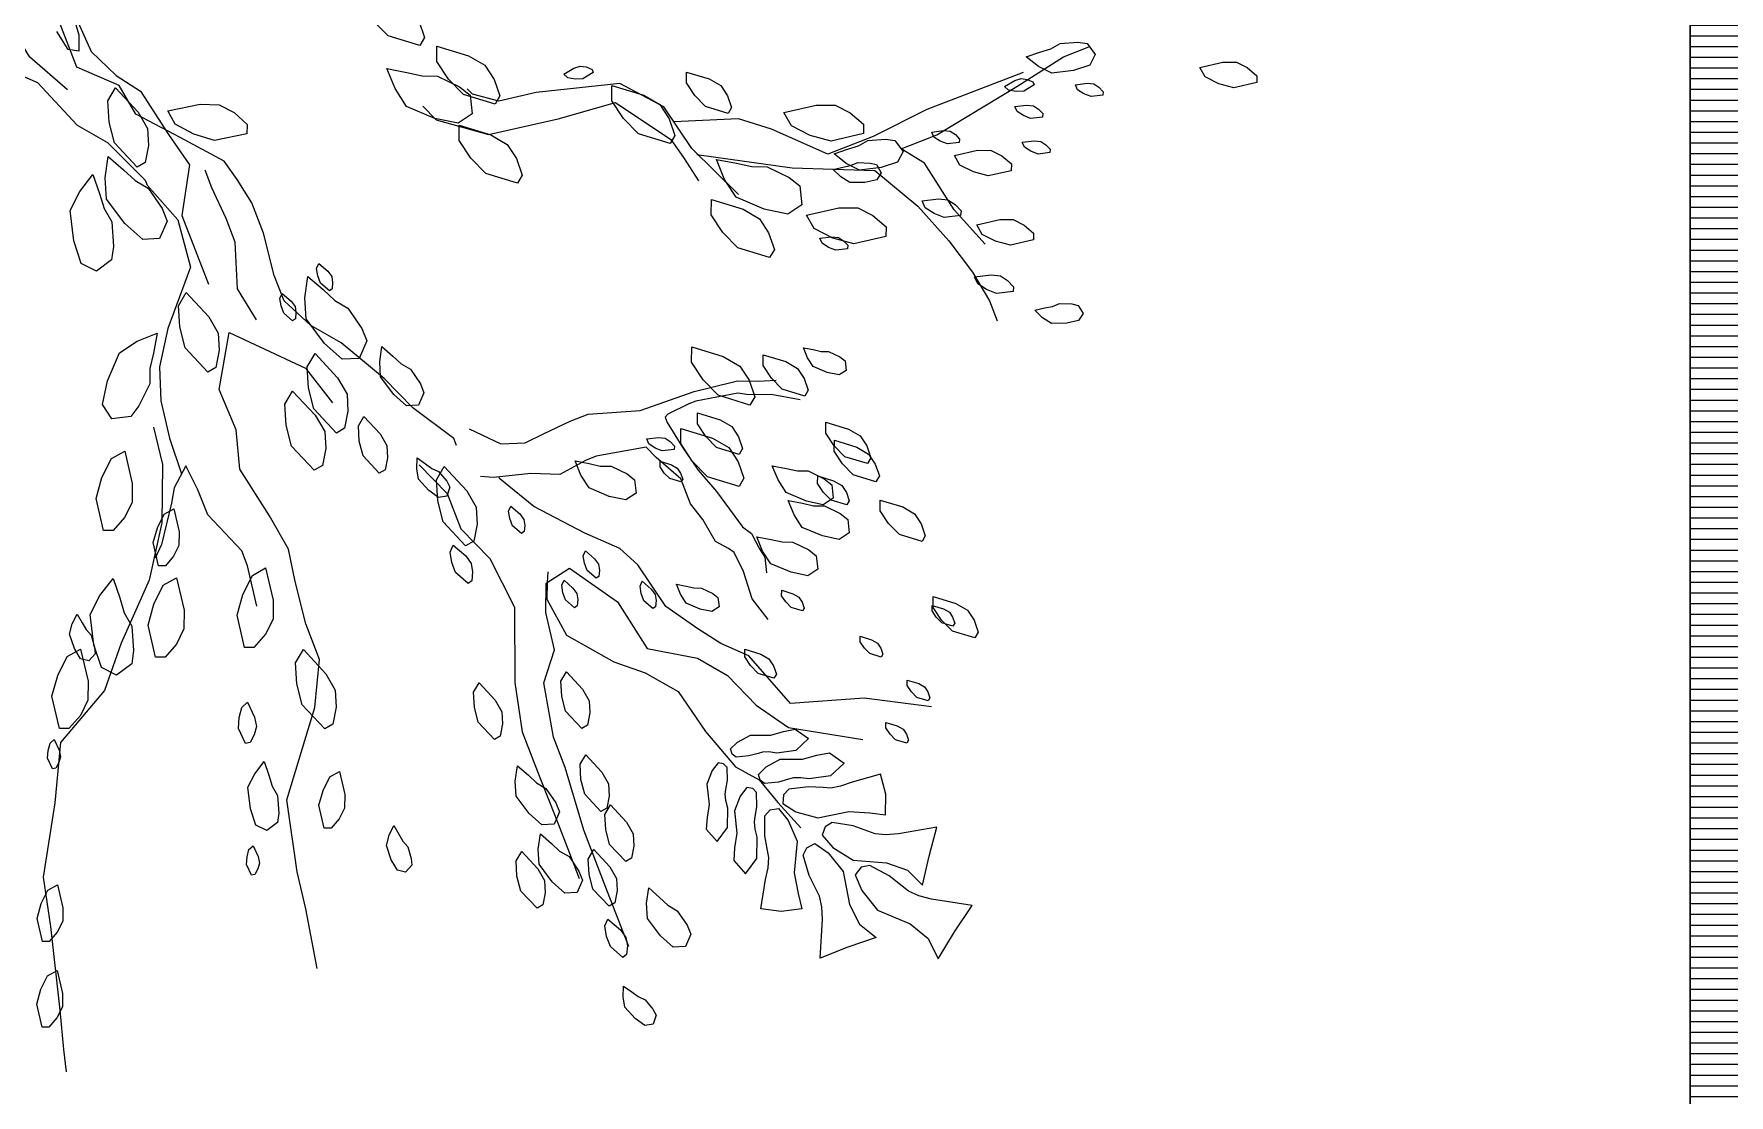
# Model space of a CAD drawing. Header units: millimetres. Extents: x 935 to 13922, y 3203 to 7816.
# Drawn here: x 2449.5 to 2607.7, y 7076.1 to 7175.2 of the extents above; entities that cross this region are included whole.
import ezdxf

# ---------------------------------------------------------------- set-up
doc = ezdxf.new("R2010")
doc.units = ezdxf.units.MM
doc.layers.get('0').update_dxf_attribs({"lineweight": 20})
for name, color, linetype, lineweight in [('ALBERO_rami', 33, 'Continuous', 5), ('campiture', 253, 'Continuous', 0), ('PALMA_pianta - trees palm', 74, 'Continuous', 5)]:
    doc.layers.add(name, color=color, linetype=linetype, lineweight=lineweight)
doc.layers.add('FIORITURA - flower', color=7, linetype='Continuous', lineweight=5, true_color=0xeb00eb)
doc.layers.add('VEGETAZIONE', color=7, linetype='Continuous', lineweight=5, true_color=0x387000)

msp = doc.modelspace()

# ---------------------------------------------------------------- hatches: boundary and pattern name
at = {"layer": 'campiture'}
h = msp.add_hatch(dxfattribs=at)
h.set_pattern_fill('_USER', color=256, pattern_type=0)
h.set_pattern_definition([(0, (0, 0), (0, 1), [])])
h.paths.add_polyline_path([(1224.07, 5771.18), (2604.07, 5771.18), (2604.07, 7313.95), (2054.07, 7313.95), (2054.07, 7343.95), (2634.07, 7343.95), (2634.07, 5741.18), (1194.07, 5741.18), (1194.07, 7343.95), (1923.65, 7343.95), (1923.65, 7313.95), (1224.07, 7313.95), (1224.07, 6125.18), (1684.07, 6125.18), (1684.07, 6125.18), (1224.07, 6125.18)])

# ---------------------------------------------------------------- linework, layer by layer
msp.add_line((2604.07, 5771.18), (2604.07, 7313.95))
at = {"layer": 'ALBERO_rami', "linetype": 'Continuous'}
for points in [[(2452.68, 7169.94), (2449.16, 7173.01), (2446.86, 7176.77), (2447.65, 7182.36), (2448.03, 7187.37), (2446.81, 7189.43), (2444.64, 7187.95), (2441.28, 7185.17), (2441.2, 7181.55), (2439.68, 7179.48), (2438.68, 7178.24), (2437.93, 7176.9)], [(2440.91, 7185.34), (2443.75, 7178.03), (2444.66, 7175.67), (2446.6, 7172.08), (2449.87, 7170.64), (2453.59, 7166.65), (2456.4, 7165.03), (2459.93, 7161.51), (2460.11, 7161.04), (2462.99, 7157.81), (2464.17, 7153.39), (2462.04, 7147.67), (2461.25, 7144.11), (2461.4, 7140.91), (2462.21, 7137.43), (2463.31, 7134.12)], [(2467.45, 7182.01), (2465.24, 7181.15), (2461.62, 7181.23), (2458.56, 7182.58), (2455.01, 7182.47), (2452.8, 7181.61), (2453.01, 7180), (2453.27, 7177.14), (2454.88, 7173.54), (2457.23, 7171.28), (2459.49, 7169.83), (2462.12, 7165.78), (2464.06, 7162.95), (2463.35, 7158.23), (2465.85, 7151.81)], [(2488.99, 7136.75), (2488.74, 7137.4), (2484.91, 7140.26), (2482.22, 7143.02), (2478.21, 7146.35), (2475.4, 7147.97), (2472.89, 7150.25), (2471.97, 7152.61), (2470.98, 7156.57), (2469.88, 7159.4), (2468.5, 7161.58), (2467.29, 7163.28), (2463.18, 7165.49), (2459.06, 7167.69), (2457.49, 7170.34), (2453.56, 7172.07), (2452.28, 7175.37), (2451.18, 7178.2), (2450.45, 7180.09), (2453.65, 7180.25), (2454.23, 7180.1)], [(2453.25, 7176.77), (2453.73, 7175.07), (2453.74, 7173.56), (2452.73, 7173.73), (2451.7, 7175.41)], [(2538.29, 7155.54), (2535.41, 7158.76), (2532.63, 7163.12), (2530.48, 7164.45), (2533.79, 7165.74), (2541.26, 7170.27), (2545.62, 7173.04), (2547.98, 7173.96)], [(2541.84, 7171.58), (2532.87, 7168.1), (2527.86, 7165.61), (2523.61, 7163.96), (2518.37, 7166.27), (2515.28, 7167.24), (2509.27, 7166.95)], [(2515.3, 7160.19), (2510.92, 7164.47), (2508.33, 7168.35), (2504.22, 7170.55), (2496.41, 7169.69), (2492.92, 7168.88), (2490.48, 7169.56), (2489.96, 7170.03)], [(2485.82, 7168.43), (2487.07, 7167.15), (2491.95, 7165.79), (2498.45, 7167.23), (2503.82, 7168.77), (2508.96, 7165.33), (2510.16, 7163.63), (2511.55, 7161.45)], [(2511.39, 7163.91), (2520.31, 7162.68), (2528.02, 7162.41), (2532.02, 7159.08), (2534.9, 7155.86), (2537.13, 7152.92), (2538.7, 7150.27), (2539.43, 7148.38)], [(2470.31, 7148.47), (2468.55, 7151.38), (2468.34, 7155.73), (2467.49, 7157.94), (2466.16, 7160.8), (2465.52, 7162.46)], [(2475.98, 7087.94), (2474.91, 7093.5), (2474.1, 7096.98), (2473.14, 7103.67), (2475.77, 7112.29), (2476.19, 7116.79), (2474.91, 7120.1), (2473.92, 7124.05), (2473.29, 7127.07), (2471.54, 7130.19), (2468.77, 7134.54), (2468.43, 7138.21), (2466.83, 7141.99), (2467.77, 7147.3), (2474.88, 7143.97), (2477.4, 7140.74)], [(2490.16, 7138.31), (2493.12, 7136.9), (2495.38, 7137.01), (2497.15, 7137.89), (2499.58, 7139.02), (2501.25, 7139.67), (2506.1, 7140.02), (2511.16, 7141.79), (2512.55, 7142.14), (2515.18, 7142.78), (2517.11, 7142.76), (2518.8, 7142.84)], [(2521.04, 7141.03), (2518.35, 7141.52), (2516.26, 7141.47), (2515.24, 7141.65), (2511.31, 7140.89), (2510.65, 7140.64), (2508.71, 7139.69), (2508.44, 7139.4), (2508.64, 7138.9), (2510.17, 7136.43), (2511.51, 7134.46), (2513.25, 7132.45), (2515.67, 7129.17), (2516.49, 7128.54), (2517.24, 7127.1), (2517.73, 7126.33), (2517.91, 7124.87)], [(2460.72, 7138.48), (2461.53, 7134.99), (2461.47, 7129.54), (2460.29, 7124.19), (2457.69, 7118.3), (2456.13, 7113.9), (2452.04, 7109.05), (2451.51, 7103.42), (2450.4, 7096.48), (2451.11, 7091.86), (2451.96, 7084.05), (2452.3, 7080.38), (2452.56, 7078.31)], [(2518.07, 7120.53), (2516.56, 7122.43), (2515.76, 7125), (2514.88, 7126.76), (2514.35, 7127.13), (2513.13, 7127.81), (2511.96, 7129.84), (2510.81, 7131.31), (2509.91, 7133.64), (2507.61, 7135.63), (2506.66, 7136.6), (2502, 7135.75), (2501, 7135.36), (2498.63, 7134.06), (2495.91, 7134.15), (2492.43, 7133.76), (2491.23, 7133.87)], [(2485.48, 7134.96), (2488.11, 7132.27), (2489.39, 7128.97), (2492.09, 7126.22), (2494.39, 7121.68), (2494.41, 7114.63), (2495.11, 7110.02), (2496.76, 7105.78), (2498.23, 7102), (2499.51, 7098.7), (2500.42, 7096.34)], [(2470.34, 7121.75), (2469.48, 7125.53), (2468.94, 7126.94), (2465.76, 7130.28), (2464.85, 7132.61), (2463.71, 7134.86), (2462.62, 7132.82), (2462.37, 7131.38), (2461.44, 7127.53), (2460.87, 7126.23)], [(2533.31, 7112.36), (2527.02, 7113.17), (2520.15, 7112.68), (2516.25, 7117.14), (2513.63, 7118.29), (2511.48, 7119.63), (2508.5, 7121.73), (2505.9, 7125.61), (2504.23, 7127.13), (2500.95, 7128.57), (2496.18, 7131.06), (2493.01, 7133.63), (2492.94, 7133.82)], [(2505.06, 7089.99), (2502.86, 7095.66), (2500.85, 7100.85), (2499.12, 7106.69), (2498.02, 7109.52), (2497.14, 7114.61), (2498.11, 7117.7), (2497.3, 7121.18), (2497.33, 7123.91), (2499.51, 7125.3), (2503.99, 7122.15), (2506.76, 7117.8), (2511.45, 7116.9), (2514.26, 7115.28), (2516.95, 7112.52), (2519.94, 7110.43), (2526.89, 7109.32), (2526.89, 7109.32)], [(2497.51, 7124.97), (2497.45, 7123.96), (2497.42, 7122.42), (2497.42, 7122.42), (2499.25, 7119.04), (2501.02, 7118.06), (2503.67, 7116.58), (2506.57, 7115.54), (2509.67, 7113.81), (2510.94, 7111.94), (2512.22, 7110.07), (2515.02, 7106.77), (2515.9, 7106.28), (2517.23, 7105.54), (2518.95, 7103.43), (2521.11, 7101.06)]]:
    msp.add_lwpolyline(points, dxfattribs=at)
at = {"layer": 'FIORITURA - flower', "color": 232, "linetype": 'Continuous', "true_color": 0xe00070}
for points in [[(2518.85, 7108.05), (2518.13, 7108.16), (2517.53, 7108.14), (2517.11, 7108.02), (2516.26, 7107.78), (2515.07, 7107.68), (2514.69, 7107.95), (2514.55, 7108.44), (2515.21, 7109.08), (2516.4, 7109.72), (2518.3, 7109.73), (2519.5, 7110.06), (2520.57, 7110.28), (2521.81, 7109.41), (2520.65, 7108.3), (2518.85, 7108.05)], [(2521.88, 7105.63), (2521.09, 7105.75), (2520.43, 7105.73), (2519.96, 7105.6), (2519.03, 7105.33), (2517.72, 7105.22), (2517.3, 7105.52), (2517.15, 7106.06), (2517.87, 7106.77), (2519.18, 7107.47), (2521.27, 7107.47), (2522.59, 7107.85), (2523.77, 7108.08), (2525.14, 7107.12), (2523.86, 7105.91), (2521.88, 7105.63)], [(2514.28, 7102.92), (2514.1, 7103.62), (2514.04, 7104.22), (2514.11, 7104.65), (2514.25, 7105.52), (2514.22, 7106.71), (2513.9, 7107.06), (2513.39, 7107.14), (2512.83, 7106.41), (2512.34, 7105.15), (2512.56, 7103.26), (2512.36, 7102.03), (2512.28, 7100.95), (2513.29, 7099.81), (2514.25, 7101.1), (2514.28, 7102.92)], [(2525.88, 7105.34), (2524.82, 7104.95), (2523.89, 7104.78), (2523.2, 7104.83), (2521.83, 7104.91), (2519.98, 7104.69), (2519.49, 7104.15), (2519.44, 7103.35), (2520.65, 7102.58), (2522.68, 7101.99), (2525.59, 7102.61), (2527.53, 7102.48), (2528.99, 7102.29), (2529.02, 7104.22), (2528.54, 7106.09), (2525.88, 7105.34)], [(2517.04, 7100.2), (2516.84, 7100.96), (2516.78, 7101.62), (2516.85, 7102.1), (2517.01, 7103.06), (2516.97, 7104.37), (2516.62, 7104.75), (2516.06, 7104.84), (2515.45, 7104.04), (2514.9, 7102.66), (2515.14, 7100.58), (2514.93, 7099.22), (2514.84, 7098.03), (2515.95, 7096.78), (2517, 7098.2), (2517.04, 7100.2)], [(2517.8, 7096.26), (2518.07, 7097.35), (2518.13, 7098.29), (2518, 7098.97), (2517.75, 7100.32), (2517.76, 7102.19), (2518.24, 7102.74), (2519.03, 7102.89), (2519.93, 7101.77), (2520.75, 7099.83), (2520.48, 7096.86), (2520.84, 7094.95), (2521.2, 7093.52), (2519.28, 7093.27), (2517.37, 7093.52), (2517.8, 7096.26)], [(2530.21, 7100.5), (2529.02, 7100.42), (2528.03, 7100.52), (2527.35, 7100.77), (2525.99, 7101.26), (2524.04, 7101.58), (2523.38, 7101.17), (2523.1, 7100.38), (2524.1, 7099.24), (2525.98, 7098.05), (2529.11, 7097.82), (2531.05, 7097.12), (2532.46, 7095.71), (2533.07, 7098.44), (2533.78, 7101.14), (2530.21, 7100.5)], [(2523.12, 7092.52), (2523.06, 7093.71), (2522.84, 7094.68), (2522.52, 7095.33), (2521.87, 7096.63), (2521.33, 7098.52), (2521.65, 7099.22), (2522.41, 7099.6), (2523.65, 7098.74), (2525.06, 7097.01), (2525.65, 7093.93), (2526.57, 7092.09), (2528.14, 7090.85), (2525.5, 7089.93), (2522.9, 7088.9), (2523.12, 7092.52)], [(2533.31, 7094.4), (2532.1, 7094.72), (2531.15, 7095.16), (2530.55, 7095.64), (2529.36, 7096.59), (2527.53, 7097.57), (2526.74, 7097.4), (2526.18, 7096.7), (2526.79, 7095.23), (2528.26, 7093.4), (2531.3, 7092.1), (2532.98, 7090.74), (2533.91, 7088.85), (2535.45, 7091.37), (2537.08, 7093.81), (2533.31, 7094.4)]]:
    msp.add_lwpolyline(points, dxfattribs=at)
at = {"layer": 'PALMA_pianta - trees palm', "color": 95}
for points in [[(2480.11, 7179.49), (2483.06, 7178.59), (2484.59, 7177.7), (2485.45, 7176.38), (2485.99, 7174.84), (2485.54, 7174.08), (2482.59, 7174.98), (2481.18, 7176.42), (2480.1, 7178.07)], [(2487.15, 7174.03), (2490.11, 7173.13), (2491.63, 7172.24), (2492.5, 7170.92), (2493.03, 7169.38), (2492.59, 7168.62), (2489.64, 7169.52), (2488.22, 7170.95), (2487.14, 7172.61)], [(2544.42, 7173.78), (2545.3, 7174.28), (2546.94, 7174.4), (2547.83, 7174.27), (2548.58, 7173.26), (2548.07, 7172.25), (2546.55, 7171.75), (2544.53, 7171.51), (2543.27, 7172.14), (2542.14, 7173.03), (2543.41, 7173.47)], [(2485.77, 7171.25), (2487.2, 7171.24), (2489.27, 7170.23), (2490.25, 7169.46), (2490.45, 7167.7), (2489.13, 7166.84), (2486.94, 7167.29), (2484.32, 7168.41), (2483.24, 7170.07), (2482.49, 7171.93), (2484.34, 7171.57)], [(2498.98, 7171.41), (2499.93, 7171.98), (2500.53, 7172.17), (2501.09, 7172.09), (2501.62, 7171.86), (2501.72, 7171.56), (2500.77, 7170.99), (2500.06, 7170.96), (2499.36, 7171.07)], [(2510.43, 7171.61), (2512.54, 7170.97), (2513.63, 7170.34), (2514.25, 7169.39), (2514.63, 7168.29), (2514.32, 7167.75), (2512.21, 7168.39), (2511.2, 7169.42), (2510.43, 7170.6)], [(2558.34, 7172.03), (2560.49, 7172.53), (2561.75, 7172.52), (2562.76, 7172.02), (2563.64, 7171.25), (2563.64, 7170.62), (2561.49, 7170.13), (2560.1, 7170.51), (2558.84, 7171.15)], [(2457.17, 7170.14), (2459.28, 7167.88), (2460.16, 7166.35), (2460.24, 7164.77), (2459.94, 7163.17), (2459.17, 7162.73), (2457.06, 7164.99), (2456.56, 7166.94), (2456.45, 7168.91)], [(2503.48, 7170.36), (2506.44, 7169.46), (2507.96, 7168.57), (2508.83, 7167.24), (2509.36, 7165.7), (2508.92, 7164.94), (2505.97, 7165.84), (2504.55, 7167.28), (2503.47, 7168.93)], [(2540.12, 7170.26), (2541.06, 7170.83), (2541.67, 7171.02), (2542.22, 7170.93), (2542.76, 7170.71), (2542.86, 7170.41), (2541.91, 7169.84), (2541.19, 7169.81), (2540.49, 7169.92)], [(2546.72, 7170.43), (2547.82, 7170.57), (2548.44, 7170.5), (2548.92, 7170.19), (2549.32, 7169.77), (2549.28, 7169.45), (2548.19, 7169.32), (2547.52, 7169.58), (2546.92, 7169.96)], [(2462.05, 7168), (2465.07, 7168.62), (2466.84, 7168.56), (2468.23, 7167.82), (2469.44, 7166.72), (2469.41, 7165.84), (2466.39, 7165.22), (2464.46, 7165.8), (2462.72, 7166.74)], [(2519.53, 7167.83), (2522.54, 7168.53), (2524.3, 7168.52), (2525.71, 7167.81), (2526.95, 7166.75), (2526.94, 7165.86), (2523.93, 7165.17), (2521.99, 7165.7), (2520.23, 7166.59)], [(2541.08, 7168.39), (2542.17, 7168.53), (2542.8, 7168.46), (2543.27, 7168.15), (2543.67, 7167.73), (2543.64, 7167.41), (2542.54, 7167.28), (2541.87, 7167.54), (2541.28, 7167.92)], [(2489.23, 7166.65), (2492.19, 7165.75), (2493.71, 7164.86), (2494.58, 7163.54), (2495.11, 7162), (2494.67, 7161.24), (2491.72, 7162.14), (2490.3, 7163.57), (2489.22, 7165.23)], [(2526.47, 7164.72), (2527.36, 7165.22), (2529, 7165.34), (2529.88, 7165.21), (2530.64, 7164.2), (2530.13, 7163.19), (2528.61, 7162.69), (2526.59, 7162.45), (2525.33, 7163.08), (2524.2, 7163.97), (2525.47, 7164.41)], [(2533.32, 7166.01), (2534.41, 7166.15), (2535.04, 7166.08), (2535.52, 7165.77), (2535.91, 7165.35), (2535.88, 7165.03), (2534.79, 7164.9), (2534.12, 7165.16), (2533.52, 7165.54)], [(2541.77, 7165.07), (2542.86, 7165.2), (2543.49, 7165.13), (2543.97, 7164.83), (2544.36, 7164.4), (2544.33, 7164.09), (2543.24, 7163.95), (2542.57, 7164.22), (2541.97, 7164.6)], [(2458.99, 7161.49), (2460.22, 7160.77), (2461.51, 7158.86), (2461.98, 7157.7), (2461.27, 7156.08), (2459.7, 7155.99), (2458.03, 7157.48), (2456.32, 7159.76), (2456.21, 7161.73), (2456.49, 7163.73), (2457.91, 7162.49)], [(2516.52, 7162.78), (2517.95, 7162.76), (2520.02, 7161.76), (2521, 7160.98), (2521.21, 7159.23), (2519.88, 7158.36), (2517.69, 7158.82), (2515.07, 7159.94), (2513.99, 7161.59), (2513.24, 7163.46), (2515.09, 7163.1)], [(2535.45, 7163.81), (2537.59, 7164.31), (2538.86, 7164.3), (2539.86, 7163.79), (2540.75, 7163.03), (2540.74, 7162.4), (2538.59, 7161.91), (2537.21, 7162.29), (2535.95, 7162.93)], [(2456.11, 7158.86), (2456.81, 7157.62), (2456.98, 7155.32), (2456.8, 7154.09), (2455.38, 7153.03), (2453.97, 7153.74), (2453.27, 7155.87), (2452.93, 7158.7), (2453.82, 7160.46), (2455.06, 7162.05), (2455.67, 7160.26)], [(2525.75, 7162.88), (2526.41, 7163.16), (2527.56, 7163.12), (2528.16, 7162.97), (2528.61, 7162.21), (2528.19, 7161.54), (2527.09, 7161.31), (2525.67, 7161.29), (2524.84, 7161.82), (2524.12, 7162.52), (2525.03, 7162.73)], [(2512.76, 7159.71), (2515.71, 7158.81), (2517.24, 7157.92), (2518.1, 7156.6), (2518.64, 7155.06), (2518.19, 7154.3), (2515.24, 7155.2), (2513.83, 7156.64), (2512.75, 7158.29)], [(2521.64, 7158.24), (2524.65, 7158.93), (2526.41, 7158.93), (2527.82, 7158.21), (2529.06, 7157.15), (2529.05, 7156.26), (2526.05, 7155.57), (2524.1, 7156.11), (2522.34, 7157)], [(2532.42, 7159.59), (2533.95, 7159.78), (2534.83, 7159.68), (2535.49, 7159.25), (2536.05, 7158.66), (2536, 7158.22), (2534.47, 7158.03), (2533.53, 7158.4), (2532.7, 7158.93)], [(2537.52, 7157.35), (2539.67, 7157.84), (2540.93, 7157.84), (2541.94, 7157.33), (2542.82, 7156.57), (2542.82, 7155.94), (2540.67, 7155.44), (2539.28, 7155.82), (2538.02, 7156.46)], [(2522.89, 7156.1), (2523.98, 7156.23), (2524.61, 7156.17), (2525.09, 7155.86), (2525.48, 7155.44), (2525.45, 7155.12), (2524.36, 7154.99), (2523.69, 7155.25), (2523.09, 7155.63)], [(2477.62, 7150.3), (2478.85, 7149.58), (2480.14, 7147.67), (2480.6, 7146.51), (2479.9, 7144.89), (2478.32, 7144.8), (2476.65, 7146.29), (2474.94, 7148.57), (2474.83, 7150.54), (2475.12, 7152.54), (2476.54, 7151.3)], [(2476.13, 7153.75), (2476.96, 7153.03), (2477.33, 7152.52), (2477.42, 7151.96), (2477.37, 7151.38), (2477.12, 7151.19), (2476.29, 7151.92), (2476.03, 7152.59), (2475.92, 7153.29)], [(2537.32, 7152.49), (2538.85, 7152.68), (2539.73, 7152.59), (2540.4, 7152.16), (2540.95, 7151.57), (2540.91, 7151.13), (2539.37, 7150.94), (2538.44, 7151.31), (2537.61, 7151.84)], [(2463.76, 7151.02), (2465.87, 7148.77), (2466.74, 7147.23), (2466.83, 7145.65), (2466.52, 7144.05), (2465.76, 7143.61), (2463.65, 7145.87), (2463.15, 7147.82), (2463.04, 7149.79)], [(2472.7, 7150.95), (2473.54, 7150.23), (2473.91, 7149.72), (2474, 7149.16), (2473.95, 7148.58), (2473.69, 7148.4), (2472.86, 7149.12), (2472.61, 7149.79), (2472.49, 7150.49)], [(2544.58, 7149.74), (2545.23, 7150.02), (2546.38, 7149.99), (2546.99, 7149.83), (2547.44, 7149.07), (2547.01, 7148.41), (2545.92, 7148.17), (2544.49, 7148.15), (2543.66, 7148.68), (2542.94, 7149.38), (2543.86, 7149.6)], [(2460.37, 7143.95), (2460.36, 7142.52), (2459.35, 7140.45), (2458.58, 7139.47), (2456.82, 7139.26), (2455.96, 7140.59), (2456.41, 7142.78), (2457.53, 7145.4), (2459.18, 7146.48), (2461.05, 7147.23), (2460.69, 7145.38)], [(2475.78, 7145.33), (2477.88, 7143.07), (2478.76, 7141.54), (2478.85, 7139.96), (2478.54, 7138.36), (2477.78, 7137.92), (2475.67, 7140.18), (2475.17, 7142.13), (2475.05, 7144.1)], [(2483.81, 7144.38), (2484.69, 7143.87), (2485.61, 7142.51), (2485.94, 7141.68), (2485.44, 7140.52), (2484.31, 7140.45), (2483.12, 7141.52), (2481.9, 7143.15), (2481.82, 7144.55), (2482.02, 7145.98), (2483.04, 7145.1)], [(2510.92, 7145.95), (2513.87, 7145.05), (2515.4, 7144.16), (2516.27, 7142.84), (2516.8, 7141.3), (2516.36, 7140.53), (2513.4, 7141.44), (2511.99, 7142.87), (2510.91, 7144.52)], [(2517.6, 7145.23), (2519.71, 7144.59), (2520.8, 7143.95), (2521.41, 7143.01), (2521.8, 7141.91), (2521.48, 7141.36), (2519.37, 7142.01), (2518.36, 7143.03), (2517.59, 7144.21)], [(2522.99, 7145.54), (2523.7, 7145.54), (2524.74, 7145.03), (2525.23, 7144.65), (2525.33, 7143.77), (2524.67, 7143.34), (2523.57, 7143.56), (2522.26, 7144.12), (2521.72, 7144.95), (2521.35, 7145.88), (2522.27, 7145.7)], [(2473.69, 7141.84), (2475.8, 7139.59), (2476.68, 7138.05), (2476.77, 7136.48), (2476.46, 7134.88), (2475.69, 7134.44), (2473.59, 7136.69), (2473.08, 7138.64), (2472.97, 7140.62)], [(2511.47, 7139.8), (2513.58, 7139.16), (2514.67, 7138.52), (2515.29, 7137.58), (2515.67, 7136.48), (2515.35, 7135.93), (2513.25, 7136.57), (2512.24, 7137.6), (2511.46, 7138.78)], [(2480.34, 7139.46), (2481.85, 7137.85), (2482.47, 7136.75), (2482.54, 7135.62), (2482.32, 7134.48), (2481.77, 7134.17), (2480.27, 7135.78), (2479.9, 7137.17), (2479.83, 7138.58)], [(2509.91, 7138.35), (2512.87, 7137.45), (2514.39, 7136.56), (2515.26, 7135.24), (2515.79, 7133.7), (2515.35, 7132.94), (2512.4, 7133.84), (2510.98, 7135.28), (2509.9, 7136.93)], [(2523.45, 7138.94), (2525.55, 7138.29), (2526.65, 7137.66), (2527.26, 7136.71), (2527.65, 7135.61), (2527.33, 7135.07), (2525.22, 7135.71), (2524.21, 7136.74), (2523.44, 7137.92)], [(2506.72, 7137.37), (2507.81, 7137.5), (2508.44, 7137.43), (2508.91, 7137.13), (2509.31, 7136.7), (2509.28, 7136.39), (2508.18, 7136.25), (2507.51, 7136.52), (2506.92, 7136.9)], [(2524.23, 7137.24), (2526.34, 7136.59), (2527.43, 7135.96), (2528.05, 7135.01), (2528.43, 7133.91), (2528.11, 7133.37), (2526, 7134.01), (2524.99, 7135.04), (2524.22, 7136.22)], [(2458.03, 7136.23), (2458.72, 7133.22), (2458.72, 7131.45), (2458, 7130.04), (2456.94, 7128.81), (2456.05, 7128.81), (2455.36, 7131.82), (2455.9, 7133.76), (2456.79, 7135.53)], [(2486.66, 7134.61), (2487.31, 7134.32), (2488.06, 7133.44), (2488.35, 7132.88), (2488.08, 7132.04), (2487.3, 7131.91), (2486.39, 7132.57), (2485.42, 7133.61), (2485.27, 7134.59), (2485.3, 7135.59), (2486.07, 7135.05)], [(2502.39, 7134.83), (2503.41, 7134.83), (2504.89, 7134.11), (2505.59, 7133.56), (2505.74, 7132.3), (2504.79, 7131.68), (2503.23, 7132.01), (2501.36, 7132.81), (2500.58, 7133.99), (2500.05, 7135.32), (2501.37, 7135.07)], [(2507.98, 7135.28), (2509.04, 7134.96), (2509.58, 7134.64), (2509.89, 7134.17), (2510.08, 7133.62), (2509.92, 7133.35), (2508.87, 7133.67), (2508.36, 7134.18), (2507.98, 7134.78)], [(2487.83, 7134.79), (2489.94, 7132.53), (2490.81, 7131), (2490.9, 7129.42), (2490.6, 7127.82), (2489.83, 7127.38), (2487.72, 7129.63), (2487.22, 7131.59), (2487.11, 7133.56)], [(2520.79, 7134.38), (2521.8, 7134.38), (2523.29, 7133.66), (2523.99, 7133.1), (2524.13, 7131.85), (2523.19, 7131.23), (2521.62, 7131.56), (2519.75, 7132.36), (2518.98, 7133.54), (2518.44, 7134.87), (2519.76, 7134.62)], [(2522.68, 7133.92), (2524.15, 7133.47), (2524.92, 7133.02), (2525.35, 7132.36), (2525.62, 7131.59), (2525.39, 7131.21), (2523.92, 7131.66), (2523.21, 7132.38), (2522.67, 7133.21)], [(2462.59, 7130.84), (2463.09, 7128.69), (2463.08, 7127.43), (2462.57, 7126.42), (2461.81, 7125.54), (2461.18, 7125.54), (2460.68, 7127.69), (2461.07, 7129.08), (2461.71, 7130.34)], [(2494.06, 7131.09), (2494.89, 7130.37), (2495.26, 7129.85), (2495.35, 7129.3), (2495.3, 7128.72), (2495.04, 7128.53), (2494.21, 7129.25), (2493.96, 7129.93), (2493.84, 7130.63)], [(2522.28, 7131.14), (2523.3, 7131.13), (2524.78, 7130.41), (2525.48, 7129.86), (2525.62, 7128.61), (2524.68, 7127.99), (2523.12, 7128.31), (2521.24, 7129.11), (2520.47, 7130.29), (2519.93, 7131.63), (2521.26, 7131.37)], [(2528.52, 7131.66), (2530.63, 7131.02), (2531.72, 7130.39), (2532.34, 7129.44), (2532.72, 7128.34), (2532.41, 7127.8), (2530.3, 7128.44), (2529.29, 7129.47), (2528.52, 7130.65)], [(2488.68, 7127.46), (2489.84, 7126.45), (2490.36, 7125.73), (2490.48, 7124.95), (2490.42, 7124.14), (2490.06, 7123.88), (2488.89, 7124.9), (2488.54, 7125.84), (2488.38, 7126.81)], [(2519.35, 7127.75), (2520.37, 7127.74), (2521.85, 7127.02), (2522.55, 7126.47), (2522.7, 7125.22), (2521.75, 7124.6), (2520.19, 7124.92), (2518.31, 7125.72), (2517.54, 7126.9), (2517, 7128.24), (2518.33, 7127.98)], [(2501.01, 7126.92), (2501.85, 7126.19), (2502.22, 7125.68), (2502.31, 7125.12), (2502.26, 7124.54), (2502, 7124.36), (2501.17, 7125.08), (2500.92, 7125.76), (2500.8, 7126.45)], [(2457.98, 7121.14), (2458.68, 7119.9), (2458.85, 7117.61), (2458.67, 7116.37), (2457.25, 7115.32), (2455.84, 7116.03), (2455.14, 7118.15), (2454.8, 7120.98), (2455.69, 7122.75), (2456.93, 7124.33), (2457.55, 7122.55)], [(2462.86, 7124.41), (2463.56, 7121.4), (2463.55, 7119.63), (2462.84, 7118.22), (2461.78, 7116.99), (2460.89, 7117), (2460.2, 7120), (2460.73, 7121.94), (2461.62, 7123.71)], [(2471.17, 7125.33), (2471.87, 7122.32), (2471.86, 7120.55), (2471.15, 7119.14), (2470.08, 7117.91), (2469.2, 7117.91), (2468.5, 7120.92), (2469.04, 7122.86), (2469.93, 7124.63)], [(2499.01, 7124.18), (2499.84, 7123.45), (2500.21, 7122.94), (2500.3, 7122.38), (2500.25, 7121.8), (2499.99, 7121.62), (2499.16, 7122.34), (2498.91, 7123.02), (2498.8, 7123.71)], [(2506.31, 7124.09), (2507.14, 7123.36), (2507.51, 7122.85), (2507.6, 7122.29), (2507.55, 7121.71), (2507.29, 7121.53), (2506.46, 7122.25), (2506.21, 7122.93), (2506.1, 7123.62)], [(2511.13, 7123.46), (2511.84, 7123.45), (2512.88, 7122.95), (2513.37, 7122.56), (2513.47, 7121.69), (2512.81, 7121.25), (2511.72, 7121.48), (2510.41, 7122.04), (2509.87, 7122.87), (2509.49, 7123.8), (2510.42, 7123.62)], [(2519.32, 7123.25), (2520.37, 7122.92), (2520.92, 7122.61), (2521.23, 7122.13), (2521.42, 7121.58), (2521.26, 7121.31), (2520.2, 7121.63), (2519.7, 7122.15), (2519.31, 7122.74)], [(2533.46, 7122.66), (2535.57, 7122.02), (2536.66, 7121.38), (2537.28, 7120.44), (2537.66, 7119.34), (2537.35, 7118.79), (2535.24, 7119.44), (2534.23, 7120.46), (2533.46, 7121.64)], [(2454.42, 7119.57), (2454.89, 7119.04), (2455.21, 7117.93), (2455.25, 7117.31), (2454.67, 7116.65), (2453.9, 7116.85), (2453.34, 7117.82), (2452.88, 7119.16), (2453.13, 7120.12), (2453.57, 7121.02), (2454.06, 7120.21)], [(2533.36, 7121.83), (2534.41, 7121.51), (2534.96, 7121.19), (2535.27, 7120.72), (2535.46, 7120.17), (2535.3, 7119.9), (2534.25, 7120.22), (2533.74, 7120.73), (2533.36, 7121.32)], [(2453.9, 7117.76), (2454.6, 7114.75), (2454.59, 7112.98), (2453.88, 7111.57), (2452.81, 7110.34), (2451.93, 7110.34), (2451.23, 7113.35), (2451.77, 7115.29), (2452.66, 7117.05)], [(2474.69, 7117.71), (2476.79, 7115.45), (2477.67, 7113.92), (2477.76, 7112.34), (2477.45, 7110.74), (2476.68, 7110.3), (2474.58, 7112.56), (2474.07, 7114.51), (2473.96, 7116.48)], [(2515.88, 7117.75), (2517.36, 7117.29), (2518.12, 7116.85), (2518.55, 7116.19), (2518.82, 7115.42), (2518.6, 7115.04), (2517.12, 7115.49), (2516.41, 7116.21), (2515.87, 7117.03)], [(2526.65, 7118.95), (2527.71, 7118.62), (2528.25, 7118.31), (2528.56, 7117.83), (2528.75, 7117.28), (2528.6, 7117.01), (2527.54, 7117.33), (2527.04, 7117.85), (2526.65, 7118.44)], [(2491.09, 7114.61), (2492.59, 7113), (2493.22, 7111.9), (2493.28, 7110.78), (2493.06, 7109.63), (2492.51, 7109.32), (2491.01, 7110.93), (2490.65, 7112.33), (2490.57, 7113.74)], [(2499.23, 7115.63), (2500.74, 7114.02), (2501.36, 7112.92), (2501.43, 7111.8), (2501.21, 7110.65), (2500.66, 7110.34), (2499.16, 7111.95), (2498.79, 7113.35), (2498.72, 7114.75)], [(2531.04, 7114.86), (2532.1, 7114.54), (2532.64, 7114.22), (2532.95, 7113.75), (2533.14, 7113.2), (2532.98, 7112.93), (2531.93, 7113.25), (2531.43, 7113.77), (2531.04, 7114.36)], [(2469.48, 7112.79), (2470.13, 7111.39), (2470.31, 7110.52), (2470.11, 7109.76), (2469.71, 7109.04), (2469.28, 7108.95), (2468.63, 7110.35), (2468.69, 7111.36), (2468.94, 7112.31)], [(2529.05, 7110.91), (2530.1, 7110.59), (2530.65, 7110.27), (2530.96, 7109.8), (2531.15, 7109.25), (2530.99, 7108.98), (2529.94, 7109.3), (2529.43, 7109.81), (2529.05, 7110.4)], [(2451.43, 7109.32), (2451.9, 7108.32), (2452.03, 7107.7), (2451.88, 7107.16), (2451.6, 7106.65), (2451.29, 7106.58), (2450.83, 7107.58), (2450.87, 7108.3), (2451.05, 7108.98)], [(2471.79, 7104.97), (2472.29, 7104.09), (2472.41, 7102.45), (2472.28, 7101.56), (2471.27, 7100.81), (2470.26, 7101.32), (2469.76, 7102.84), (2469.52, 7104.86), (2470.16, 7106.12), (2471.04, 7107.25), (2471.48, 7105.98)], [(2496.45, 7105.27), (2497.32, 7104.75), (2498.25, 7103.39), (2498.58, 7102.56), (2498.08, 7101.4), (2496.95, 7101.34), (2495.76, 7102.4), (2494.53, 7104.03), (2494.46, 7105.44), (2494.66, 7106.86), (2495.68, 7105.98)], [(2501.03, 7107.88), (2502.53, 7106.27), (2503.16, 7105.17), (2503.22, 7104.04), (2503, 7102.9), (2502.45, 7102.59), (2500.95, 7104.2), (2500.59, 7105.59), (2500.51, 7107)], [(2478.05, 7106.33), (2478.55, 7104.18), (2478.54, 7102.92), (2478.03, 7101.91), (2477.27, 7101.03), (2476.64, 7101.04), (2476.14, 7103.18), (2476.53, 7104.57), (2477.16, 7105.83)], [(2503.34, 7103.21), (2504.84, 7101.6), (2505.47, 7100.5), (2505.53, 7099.37), (2505.31, 7098.23), (2504.77, 7097.92), (2503.26, 7099.53), (2502.9, 7100.92), (2502.82, 7102.33)], [(2483.97, 7099.84), (2484.44, 7099.31), (2484.76, 7098.2), (2484.8, 7097.58), (2484.22, 7096.92), (2483.46, 7097.12), (2482.89, 7098.08), (2482.43, 7099.43), (2482.68, 7100.39), (2483.13, 7101.29), (2483.61, 7100.48)], [(2498.6, 7098.9), (2499.48, 7098.39), (2500.4, 7097.03), (2500.73, 7096.2), (2500.23, 7095.04), (2499.1, 7094.97), (2497.91, 7096.04), (2496.69, 7097.67), (2496.61, 7099.07), (2496.81, 7100.5), (2497.83, 7099.62)], [(2469.99, 7099.39), (2470.46, 7098.39), (2470.59, 7097.78), (2470.44, 7097.23), (2470.16, 7096.72), (2469.85, 7096.66), (2469.39, 7097.66), (2469.43, 7098.37), (2469.61, 7099.06)], [(2495.06, 7098.85), (2496.57, 7097.24), (2497.19, 7096.15), (2497.26, 7095.02), (2497.04, 7093.87), (2496.49, 7093.56), (2494.98, 7095.17), (2494.62, 7096.57), (2494.55, 7097.98)], [(2501.79, 7099.04), (2503.29, 7097.43), (2503.92, 7096.33), (2503.98, 7095.21), (2503.76, 7094.06), (2503.21, 7093.75), (2501.71, 7095.36), (2501.35, 7096.76), (2501.27, 7098.16)], [(2451.75, 7095.76), (2452.25, 7093.61), (2452.24, 7092.35), (2451.73, 7091.34), (2450.97, 7090.46), (2450.34, 7090.47), (2449.84, 7092.61), (2450.23, 7094), (2450.86, 7095.26)], [(2508.7, 7093.86), (2509.58, 7093.34), (2510.5, 7091.98), (2510.83, 7091.15), (2510.33, 7089.99), (2509.2, 7089.93), (2508.01, 7091), (2506.79, 7092.62), (2506.71, 7094.03), (2506.91, 7095.46), (2507.93, 7094.57)], [(2503.11, 7092.56), (2504.27, 7091.55), (2504.79, 7090.83), (2504.92, 7090.05), (2504.85, 7089.24), (2504.49, 7088.98), (2503.33, 7089.99), (2502.97, 7090.94), (2502.81, 7091.91)], [(2451.72, 7087.76), (2452.22, 7085.61), (2452.21, 7084.35), (2451.7, 7083.34), (2450.94, 7082.46), (2450.31, 7082.47), (2449.81, 7084.61), (2450.2, 7086), (2450.83, 7087.26)], [(2505.92, 7085.32), (2506.57, 7085.03), (2507.31, 7084.15), (2507.6, 7083.59), (2507.34, 7082.75), (2506.55, 7082.62), (2505.65, 7083.28), (2504.68, 7084.32), (2504.52, 7085.3), (2504.56, 7086.3), (2505.33, 7085.76)]]:
    msp.add_lwpolyline(points, close=True, dxfattribs=at)
at = {"layer": 'VEGETAZIONE'}
msp.add_line((2604.07, 7313.95), (2604.07, 5771.18), dxfattribs=at)

doc.saveas('drawing.dxf')
